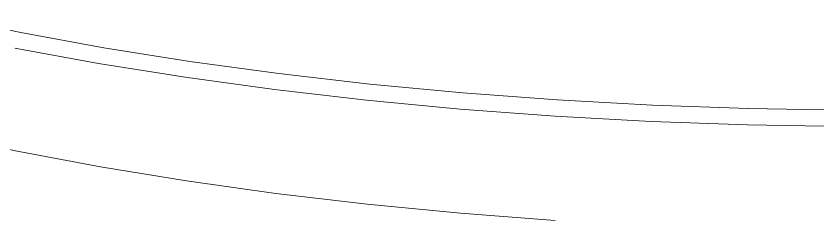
# Model space of a CAD drawing. Header units: inches. Extents: x 48 to 364, y 83 to 304.
# Drawn here: x 130.98 to 151.06, y 155.58 to 160.61 of the extents above; entities that cross this region are included whole.
import ezdxf

# ---------------------------------------------------------------- set-up
doc = ezdxf.new("R2010")
doc.units = ezdxf.units.IN
doc.header["$MEASUREMENT"] = 0
doc.layers.add('DIMS', color=7, linetype='Continuous')

# ---------------------------------------------------------------- blocks, each defined once
blk = doc.blocks.new('block 1975')
at = {"layer": 'DIMS', "color": 7, "lineweight": 18, "true_color": 0xffffff}
blk.add_lwpolyline([(129.016, 157.657), (131.011, 157.231)], dxfattribs=at)
blk = doc.blocks.new('block 1974')
at = {"layer": 'DIMS'}
blk.add_blockref('block 1975', (0, 0), dxfattribs=at)
blk = doc.blocks.new('block 1973')
at = {"layer": 'DIMS'}
blk.add_blockref('block 1974', (0, 0), dxfattribs=at)
blk = doc.blocks.new('block 1978')
at = {"layer": 'DIMS', "color": 7, "lineweight": 18, "true_color": 0xffffff}
blk.add_lwpolyline([(131.011, 157.231), (133.093, 156.839)], dxfattribs=at)
blk = doc.blocks.new('block 1977')
at = {"layer": 'DIMS'}
blk.add_blockref('block 1978', (0, 0), dxfattribs=at)
blk = doc.blocks.new('block 1976')
at = {"layer": 'DIMS'}
blk.add_blockref('block 1977', (0, 0), dxfattribs=at)
blk = doc.blocks.new('block 1981')
at = {"layer": 'DIMS', "color": 7, "lineweight": 18, "true_color": 0xffffff}
blk.add_lwpolyline([(133.093, 156.839), (135.254, 156.486)], dxfattribs=at)
blk = doc.blocks.new('block 1980')
at = {"layer": 'DIMS'}
blk.add_blockref('block 1981', (0, 0), dxfattribs=at)
blk = doc.blocks.new('block 1979')
at = {"layer": 'DIMS'}
blk.add_blockref('block 1980', (0, 0), dxfattribs=at)
blk = doc.blocks.new('block 1984')
at = {"layer": 'DIMS', "color": 7, "lineweight": 18, "true_color": 0xffffff}
blk.add_lwpolyline([(135.254, 156.486), (137.484, 156.172)], dxfattribs=at)
blk = doc.blocks.new('block 1983')
at = {"layer": 'DIMS'}
blk.add_blockref('block 1984', (0, 0), dxfattribs=at)
blk = doc.blocks.new('block 1982')
at = {"layer": 'DIMS'}
blk.add_blockref('block 1983', (0, 0), dxfattribs=at)
blk = doc.blocks.new('block 1987')
at = {"layer": 'DIMS', "color": 7, "lineweight": 18, "true_color": 0xffffff}
blk.add_lwpolyline([(137.484, 156.172), (139.773, 155.9)], dxfattribs=at)
blk = doc.blocks.new('block 1986')
at = {"layer": 'DIMS'}
blk.add_blockref('block 1987', (0, 0), dxfattribs=at)
blk = doc.blocks.new('block 1985')
at = {"layer": 'DIMS'}
blk.add_blockref('block 1986', (0, 0), dxfattribs=at)
blk = doc.blocks.new('block 1990')
at = {"layer": 'DIMS', "color": 7, "lineweight": 18, "true_color": 0xffffff}
blk.add_lwpolyline([(139.773, 155.9), (142.108, 155.673)], dxfattribs=at)
blk = doc.blocks.new('block 1989')
at = {"layer": 'DIMS'}
blk.add_blockref('block 1990', (0, 0), dxfattribs=at)
blk = doc.blocks.new('block 1988')
at = {"layer": 'DIMS'}
blk.add_blockref('block 1989', (0, 0), dxfattribs=at)
blk = doc.blocks.new('block 1993')
at = {"layer": 'DIMS', "color": 7, "lineweight": 18, "true_color": 0xffffff}
blk.add_lwpolyline([(142.108, 155.673), (144.479, 155.491)], dxfattribs=at)
blk = doc.blocks.new('block 1992')
at = {"layer": 'DIMS'}
blk.add_blockref('block 1993', (0, 0), dxfattribs=at)
blk = doc.blocks.new('block 1991')
at = {"layer": 'DIMS'}
blk.add_blockref('block 1992', (0, 0), dxfattribs=at)
blk = doc.blocks.new('block 2563')
at = {"layer": 'DIMS', "color": 7, "lineweight": 18, "true_color": 0xffffff}
blk.add_lwpolyline([(151.704, 158.255), (149.313, 158.295)], dxfattribs=at)
blk = doc.blocks.new('block 2562')
at = {"layer": 'DIMS'}
blk.add_blockref('block 2563', (0, 0), dxfattribs=at)
blk = doc.blocks.new('block 2561')
at = {"layer": 'DIMS'}
blk.add_blockref('block 2562', (0, 0), dxfattribs=at)
blk = doc.blocks.new('block 2566')
at = {"layer": 'DIMS', "color": 7, "lineweight": 18, "true_color": 0xffffff}
blk.add_lwpolyline([(149.313, 158.295), (146.918, 158.38)], dxfattribs=at)
blk = doc.blocks.new('block 2565')
at = {"layer": 'DIMS'}
blk.add_blockref('block 2566', (0, 0), dxfattribs=at)
blk = doc.blocks.new('block 2564')
at = {"layer": 'DIMS'}
blk.add_blockref('block 2565', (0, 0), dxfattribs=at)
blk = doc.blocks.new('block 2569')
at = {"layer": 'DIMS', "color": 7, "lineweight": 18, "true_color": 0xffffff}
blk.add_lwpolyline([(146.918, 158.38), (144.533, 158.512)], dxfattribs=at)
blk = doc.blocks.new('block 2568')
at = {"layer": 'DIMS'}
blk.add_blockref('block 2569', (0, 0), dxfattribs=at)
blk = doc.blocks.new('block 2567')
at = {"layer": 'DIMS'}
blk.add_blockref('block 2568', (0, 0), dxfattribs=at)
blk = doc.blocks.new('block 2572')
at = {"layer": 'DIMS', "color": 7, "lineweight": 18, "true_color": 0xffffff}
blk.add_lwpolyline([(144.533, 158.512), (142.169, 158.687)], dxfattribs=at)
blk = doc.blocks.new('block 2571')
at = {"layer": 'DIMS'}
blk.add_blockref('block 2572', (0, 0), dxfattribs=at)
blk = doc.blocks.new('block 2570')
at = {"layer": 'DIMS'}
blk.add_blockref('block 2571', (0, 0), dxfattribs=at)
blk = doc.blocks.new('block 2575')
at = {"layer": 'DIMS', "color": 7, "lineweight": 18, "true_color": 0xffffff}
blk.add_lwpolyline([(142.169, 158.687), (139.841, 158.908)], dxfattribs=at)
blk = doc.blocks.new('block 2574')
at = {"layer": 'DIMS'}
blk.add_blockref('block 2575', (0, 0), dxfattribs=at)
blk = doc.blocks.new('block 2573')
at = {"layer": 'DIMS'}
blk.add_blockref('block 2574', (0, 0), dxfattribs=at)
blk = doc.blocks.new('block 2578')
at = {"layer": 'DIMS', "color": 7, "lineweight": 18, "true_color": 0xffffff}
blk.add_lwpolyline([(139.841, 158.908), (137.56, 159.171)], dxfattribs=at)
blk = doc.blocks.new('block 2577')
at = {"layer": 'DIMS'}
blk.add_blockref('block 2578', (0, 0), dxfattribs=at)
blk = doc.blocks.new('block 2576')
at = {"layer": 'DIMS'}
blk.add_blockref('block 2577', (0, 0), dxfattribs=at)
blk = doc.blocks.new('block 2581')
at = {"layer": 'DIMS', "color": 7, "lineweight": 18, "true_color": 0xffffff}
blk.add_lwpolyline([(137.56, 159.171), (135.336, 159.475)], dxfattribs=at)
blk = doc.blocks.new('block 2580')
at = {"layer": 'DIMS'}
blk.add_blockref('block 2581', (0, 0), dxfattribs=at)
blk = doc.blocks.new('block 2579')
at = {"layer": 'DIMS'}
blk.add_blockref('block 2580', (0, 0), dxfattribs=at)
blk = doc.blocks.new('block 2584')
at = {"layer": 'DIMS', "color": 7, "lineweight": 18, "true_color": 0xffffff}
blk.add_lwpolyline([(135.336, 159.475), (133.181, 159.818)], dxfattribs=at)
blk = doc.blocks.new('block 2583')
at = {"layer": 'DIMS'}
blk.add_blockref('block 2584', (0, 0), dxfattribs=at)
blk = doc.blocks.new('block 2582')
at = {"layer": 'DIMS'}
blk.add_blockref('block 2583', (0, 0), dxfattribs=at)
blk = doc.blocks.new('block 2587')
at = {"layer": 'DIMS', "color": 7, "lineweight": 18, "true_color": 0xffffff}
blk.add_lwpolyline([(133.181, 159.818), (131.105, 160.198)], dxfattribs=at)
blk = doc.blocks.new('block 2586')
at = {"layer": 'DIMS'}
blk.add_blockref('block 2587', (0, 0), dxfattribs=at)
blk = doc.blocks.new('block 2585')
at = {"layer": 'DIMS'}
blk.add_blockref('block 2586', (0, 0), dxfattribs=at)
blk = doc.blocks.new('block 2590')
at = {"layer": 'DIMS', "color": 7, "lineweight": 18, "true_color": 0xffffff}
blk.add_lwpolyline([(131.105, 160.198), (129.116, 160.611)], dxfattribs=at)
blk = doc.blocks.new('block 2589')
at = {"layer": 'DIMS'}
blk.add_blockref('block 2590', (0, 0), dxfattribs=at)
blk = doc.blocks.new('block 2588')
at = {"layer": 'DIMS'}
blk.add_blockref('block 2589', (0, 0), dxfattribs=at)
blk = doc.blocks.new('block 2698')
at = {"layer": 'DIMS', "color": 7, "lineweight": 18, "true_color": 0xffffff}
blk.add_lwpolyline([(130.955, 159.811), (133.045, 159.427)], dxfattribs=at)
blk = doc.blocks.new('block 2697')
at = {"layer": 'DIMS'}
blk.add_blockref('block 2698', (0, 0), dxfattribs=at)
blk = doc.blocks.new('block 2696')
at = {"layer": 'DIMS'}
blk.add_blockref('block 2697', (0, 0), dxfattribs=at)
blk = doc.blocks.new('block 2701')
at = {"layer": 'DIMS', "color": 7, "lineweight": 18, "true_color": 0xffffff}
blk.add_lwpolyline([(133.045, 159.427), (135.215, 159.08)], dxfattribs=at)
blk = doc.blocks.new('block 2700')
at = {"layer": 'DIMS'}
blk.add_blockref('block 2701', (0, 0), dxfattribs=at)
blk = doc.blocks.new('block 2699')
at = {"layer": 'DIMS'}
blk.add_blockref('block 2700', (0, 0), dxfattribs=at)
blk = doc.blocks.new('block 2704')
at = {"layer": 'DIMS', "color": 7, "lineweight": 18, "true_color": 0xffffff}
blk.add_lwpolyline([(135.215, 159.08), (137.455, 158.773)], dxfattribs=at)
blk = doc.blocks.new('block 2703')
at = {"layer": 'DIMS'}
blk.add_blockref('block 2704', (0, 0), dxfattribs=at)
blk = doc.blocks.new('block 2702')
at = {"layer": 'DIMS'}
blk.add_blockref('block 2703', (0, 0), dxfattribs=at)
blk = doc.blocks.new('block 2707')
at = {"layer": 'DIMS', "color": 7, "lineweight": 18, "true_color": 0xffffff}
blk.add_lwpolyline([(137.455, 158.773), (139.753, 158.507)], dxfattribs=at)
blk = doc.blocks.new('block 2706')
at = {"layer": 'DIMS'}
blk.add_blockref('block 2707', (0, 0), dxfattribs=at)
blk = doc.blocks.new('block 2705')
at = {"layer": 'DIMS'}
blk.add_blockref('block 2706', (0, 0), dxfattribs=at)
blk = doc.blocks.new('block 2710')
at = {"layer": 'DIMS', "color": 7, "lineweight": 18, "true_color": 0xffffff}
blk.add_lwpolyline([(139.753, 158.507), (142.098, 158.284)], dxfattribs=at)
blk = doc.blocks.new('block 2709')
at = {"layer": 'DIMS'}
blk.add_blockref('block 2710', (0, 0), dxfattribs=at)
blk = doc.blocks.new('block 2708')
at = {"layer": 'DIMS'}
blk.add_blockref('block 2709', (0, 0), dxfattribs=at)
blk = doc.blocks.new('block 2713')
at = {"layer": 'DIMS', "color": 7, "lineweight": 18, "true_color": 0xffffff}
blk.add_lwpolyline([(142.098, 158.284), (144.478, 158.106)], dxfattribs=at)
blk = doc.blocks.new('block 2712')
at = {"layer": 'DIMS'}
blk.add_blockref('block 2713', (0, 0), dxfattribs=at)
blk = doc.blocks.new('block 2711')
at = {"layer": 'DIMS'}
blk.add_blockref('block 2712', (0, 0), dxfattribs=at)
blk = doc.blocks.new('block 2716')
at = {"layer": 'DIMS', "color": 7, "lineweight": 18, "true_color": 0xffffff}
blk.add_lwpolyline([(144.478, 158.106), (146.881, 157.973)], dxfattribs=at)
blk = doc.blocks.new('block 2715')
at = {"layer": 'DIMS'}
blk.add_blockref('block 2716', (0, 0), dxfattribs=at)
blk = doc.blocks.new('block 2714')
at = {"layer": 'DIMS'}
blk.add_blockref('block 2715', (0, 0), dxfattribs=at)
blk = doc.blocks.new('block 2719')
at = {"layer": 'DIMS', "color": 7, "lineweight": 18, "true_color": 0xffffff}
blk.add_lwpolyline([(146.881, 157.973), (149.293, 157.887)], dxfattribs=at)
blk = doc.blocks.new('block 2718')
at = {"layer": 'DIMS'}
blk.add_blockref('block 2719', (0, 0), dxfattribs=at)
blk = doc.blocks.new('block 2717')
at = {"layer": 'DIMS'}
blk.add_blockref('block 2718', (0, 0), dxfattribs=at)
blk = doc.blocks.new('block 2722')
at = {"layer": 'DIMS', "color": 7, "lineweight": 18, "true_color": 0xffffff}
blk.add_lwpolyline([(149.293, 157.887), (151.702, 157.846)], dxfattribs=at)
blk = doc.blocks.new('block 2721')
at = {"layer": 'DIMS'}
blk.add_blockref('block 2722', (0, 0), dxfattribs=at)
blk = doc.blocks.new('block 2720')
at = {"layer": 'DIMS'}
blk.add_blockref('block 2721', (0, 0), dxfattribs=at)

msp = doc.modelspace()

# ---------------------------------------------------------------- block references
at = {"layer": 'DIMS'}
for name in ['block 2588', 'block 2585', 'block 2696', 'block 2582', 'block 2699', 'block 2579', 'block 2702', 'block 2576', 'block 2573', 'block 2705', 'block 2570', 'block 2708', 'block 2567', 'block 2711', 'block 2564', 'block 2561', 'block 2714', 'block 2717', 'block 2720', 'block 1973', 'block 1976', 'block 1979', 'block 1982', 'block 1985', 'block 1988', 'block 1991']:
    msp.add_blockref(name, (0, 0), dxfattribs=at)

doc.saveas('drawing.dxf')
